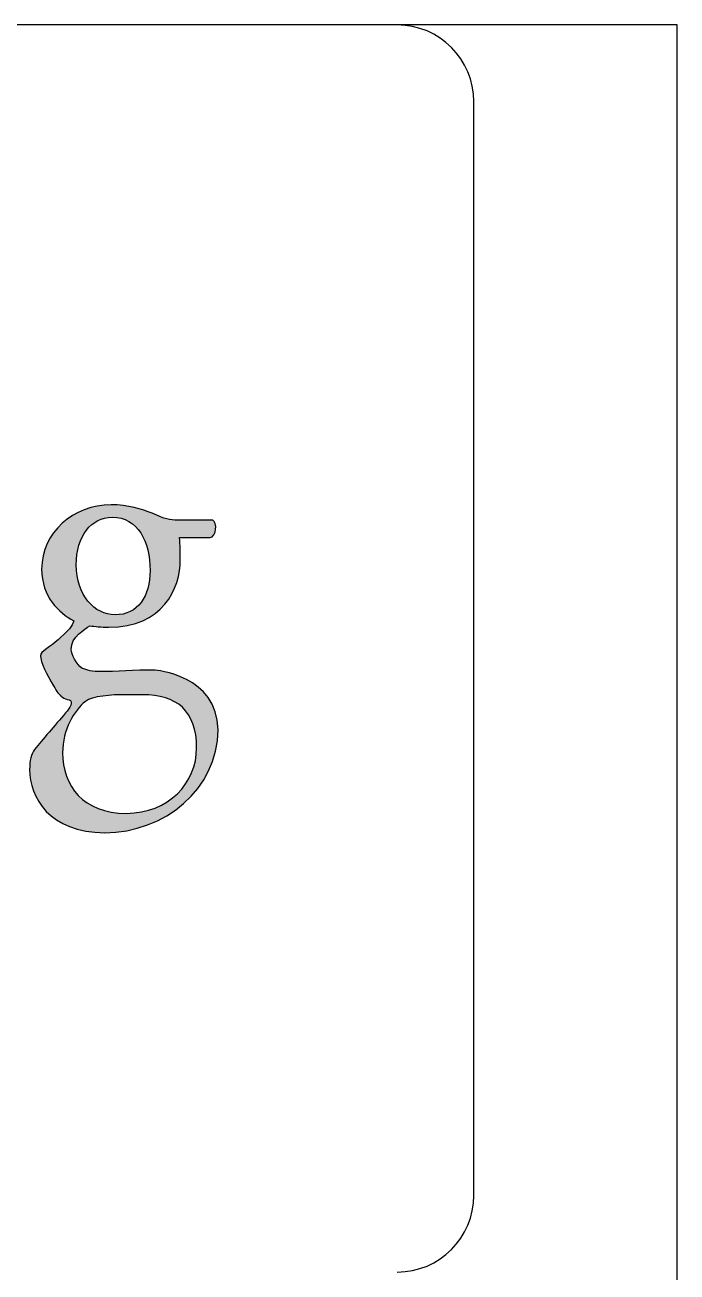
# Paper-space layout 'A4mask' of a CAD drawing. Extents: x 62 to 256, y -11 to 268.
# Drawn here: x 234.8 to 255.66, y 227.85 to 267.75 of the extents above; entities that cross this region are included whole.
import ezdxf
from ezdxf.enums import TextEntityAlignment as Align

# ---------------------------------------------------------------- set-up
doc = ezdxf.new("R2010")
doc.units = 0
doc.layers.get('0').update_dxf_attribs({"linetype": 'CONTINUOUS'})
doc.layers.get('Defpoints').update_dxf_attribs({"linetype": 'CONTINUOUS'})
doc.layers.add('JPP_Mask', color=7, linetype='CONTINUOUS')
doc.styles.add('JPP', font='arial.ttf')

# ---------------------------------------------------------------- blocks, each defined once
blk = doc.blocks.new('A4mask')
at = {"true_color": 0x0081c6}
h = blk.add_hatch(color=142, dxfattribs=at)
edge = h.paths.add_edge_path()
edge.add_spline(control_points=[(170.786, 252.862), (170.146, 252.862), (169.552, 252.81), (169.058, 252.81), (168.816, 252.81), (168.618, 252.852), (168.463, 252.923), (168.306, 253.033), (168.12, 253.368), (168.12, 253.522), (168.12, 253.918), (168.556, 254.177), (168.72, 254.273), (168.884, 254.259), (169.075, 254.232), (169.321, 254.232), (171.054, 254.232), (171.613, 255.46), (171.613, 256.401), (171.613, 256.633), (171.613, 256.865), (171.586, 257.097), (171.586, 257.097), (172.568, 257.097), (172.568, 257.097), (172.773, 257.125), (172.8, 257.589), (172.65, 257.657), (172.65, 257.657), (171.545, 257.657), (171.545, 257.657), (171.245, 257.657), (171.149, 257.684), (170.712, 257.875), (170.398, 258.012), (169.921, 258.148), (169.402, 258.148), (168.188, 258.148), (167.178, 257.261), (167.178, 256.088), (167.178, 255.214), (167.738, 254.682), (168.202, 254.437), (168.202, 254.368), (168.133, 254.259), (168.065, 254.177), (167.833, 253.932), (167.574, 253.699), (167.342, 253.549), (167.192, 253.44), (167.138, 253.386), (167.138, 253.318), (167.138, 253.128), (167.347, 252.691), (167.558, 252.36), (167.662, 252.17), (167.736, 252.062), (167.847, 251.991), (167.847, 251.991), (167.847, 251.991), (167.847, 251.991), (167.847, 251.991), (167.847, 251.991), (167.847, 251.991), (167.904, 251.955), (167.969, 251.927), (168.056, 251.905), (168.217, 251.862), (168.07, 251.644), (167.94, 251.487), (167.606, 251.087), (167.199, 250.634), (166.952, 250.321), (166.85, 250.182), (166.792, 249.955), (166.792, 249.676), (166.792, 248.806), (167.416, 247.657), (169.203, 247.657), (171.091, 247.657), (172.819, 249.05), (172.819, 250.947), (172.819, 252.687), (170.805, 252.862), (170.786, 252.862)], knot_values=[0, 0, 0, 0, 1, 1, 1, 2, 2, 2, 3, 3, 3, 4, 4, 4, 5, 5, 5, 6, 6, 6, 7, 7, 7, 8, 8, 8, 9, 9, 9, 10, 10, 10, 11, 11, 11, 12, 12, 12, 13, 13, 13, 14, 14, 14, 15, 15, 15, 16, 16, 16, 17, 17, 17, 18, 18, 18, 19, 19, 19, 20, 20, 20, 21, 21, 21, 22, 22, 22, 23, 23, 23, 24, 24, 24, 25, 25, 25, 26, 26, 26, 27, 27, 27, 28, 28, 28, 28], degree=3, periodic=0)
edge = h.paths.add_edge_path(flags=16)
edge.add_spline(control_points=[(169.525, 254.627), (170.262, 254.627), (170.644, 255.214), (170.644, 256.047), (170.644, 256.975), (170.262, 257.752), (169.43, 257.752), (168.775, 257.752), (168.284, 257.152), (168.284, 256.224), (168.284, 255.255), (168.87, 254.627), (169.525, 254.627)], knot_values=[0, 0, 0, 0, 1, 1, 1, 2, 2, 2, 3, 3, 3, 4, 4, 4, 4], degree=3, periodic=0)
edge = h.paths.add_edge_path(flags=16)
edge.add_spline(control_points=[(170.403, 252.072), (170.403, 252.072), (169.886, 252.072), (169.886, 252.072), (169.399, 252.072), (168.792, 252.032), (168.578, 251.857), (168.214, 251.563), (167.849, 250.957), (167.849, 250.213), (167.849, 249.156), (168.503, 248.276), (169.886, 248.276), (171.238, 248.276), (172.135, 249.254), (172.135, 250.369), (172.135, 251.563), (171.497, 252.072), (170.403, 252.072)], knot_values=[0, 0, 0, 0, 1, 1, 1, 2, 2, 2, 3, 3, 3, 4, 4, 4, 5, 5, 5, 6, 6, 6, 6], degree=3, periodic=0)
at = {"color": 154, "true_color": 0x004a91}
for p, q in [((178.55, 273.5), (2.45, 273.5)), ((181, 235.95), (181, 271.05))]:
    blk.add_line(p, q, dxfattribs=at)
for centre, start, end in [((178.55, 271.05), 0, 90), ((178.55, 236.05), 270, 0)]:
    blk.add_arc(centre, 2.45, start, end, dxfattribs=at)
at = {"layer": 'Defpoints'}
blk.add_lwpolyline([(187.5, -5.5), (187.5, 273.5), (-6.5, 273.5), (-6.5, -5.5)], close=True, dxfattribs=at)
at = {"layer": 'Defpoints', "color": 142, "true_color": 0x0081c6}
for points, knots in [([(170.712, 257.875), (170.398, 258.012), (169.921, 258.148), (169.402, 258.148), (168.188, 258.148), (167.178, 257.261), (167.178, 256.088), (167.178, 255.214), (167.738, 254.682), (168.202, 254.437)], [11, 11, 11, 11, 12, 12, 12, 13, 13, 13, 14, 14, 14, 14]), ([(169.525, 254.627), (170.262, 254.627), (170.644, 255.214), (170.644, 256.047), (170.644, 256.975), (170.262, 257.752), (169.43, 257.752), (168.775, 257.752), (168.284, 257.152), (168.284, 256.224), (168.284, 255.255), (168.87, 254.627), (169.525, 254.627)], [0, 0, 0, 0, 1, 1, 1, 2, 2, 2, 3, 3, 3, 4, 4, 4, 4]), ([(168.72, 254.273), (168.884, 254.259), (169.075, 254.232), (169.321, 254.232), (171.054, 254.232), (171.613, 255.46), (171.613, 256.401), (171.613, 256.633), (171.613, 256.865), (171.586, 257.097)], [4, 4, 4, 4, 5, 5, 5, 6, 6, 6, 7, 7, 7, 7]), ([(168.463, 252.923), (168.306, 253.033), (168.12, 253.368), (168.12, 253.522), (168.12, 253.918), (168.556, 254.177), (168.72, 254.273)], [2, 2, 2, 2, 3, 3, 3, 4, 4, 4, 4]), ([(167.342, 253.549), (167.192, 253.44), (167.138, 253.386), (167.138, 253.318), (167.138, 253.128), (167.347, 252.691), (167.558, 252.36)], [16, 16, 16, 16, 17, 17, 17, 18, 18, 18, 18]), ([(166.952, 250.321), (166.85, 250.182), (166.792, 249.955), (166.792, 249.676), (166.792, 248.806), (167.416, 247.657), (169.203, 247.657), (171.091, 247.657), (172.819, 249.05), (172.819, 250.947), (172.819, 252.687), (170.805, 252.862), (170.786, 252.862)], [24, 24, 24, 24, 25, 25, 25, 26, 26, 26, 27, 27, 27, 28, 28, 28, 28]), ([(170.786, 252.862), (170.146, 252.862), (169.552, 252.81), (169.058, 252.81), (168.816, 252.81), (168.618, 252.852), (168.463, 252.923)], [0, 0, 0, 0, 1, 1, 1, 2, 2, 2, 2]), ([(168.578, 251.857), (168.214, 251.563), (167.849, 250.957), (167.849, 250.213), (167.849, 249.156), (168.503, 248.276), (169.886, 248.276), (171.238, 248.276), (172.135, 249.254), (172.135, 250.369), (172.135, 251.563), (171.497, 252.072), (170.403, 252.072)], [2, 2, 2, 2, 3, 3, 3, 4, 4, 4, 5, 5, 5, 6, 6, 6, 6])]:
    blk.add_open_spline(points, degree=3, knots=knots, dxfattribs=at)
for points in [[(171.545, 257.657), (171.245, 257.657), (171.149, 257.684), (170.712, 257.875)], [(172.65, 257.657), (172.65, 257.657), (171.545, 257.657), (171.545, 257.657)], [(172.568, 257.097), (172.773, 257.125), (172.8, 257.589), (172.65, 257.657)], [(171.586, 257.097), (171.586, 257.097), (172.568, 257.097), (172.568, 257.097)], [(168.065, 254.177), (167.833, 253.932), (167.574, 253.699), (167.342, 253.549)], [(168.202, 254.437), (168.202, 254.368), (168.133, 254.259), (168.065, 254.177)], [(167.558, 252.36), (167.662, 252.17), (167.736, 252.062), (167.847, 251.991)], [(167.847, 251.991), (167.847, 251.991), (167.847, 251.991), (167.847, 251.991)], [(167.847, 251.991), (167.847, 251.991), (167.847, 251.991), (167.847, 251.991)], [(167.847, 251.991), (167.904, 251.955), (167.969, 251.927), (168.056, 251.905)], [(168.056, 251.905), (168.217, 251.862), (168.07, 251.644), (167.94, 251.487)], [(169.886, 252.072), (169.399, 252.072), (168.792, 252.032), (168.578, 251.857)], [(170.403, 252.072), (170.403, 252.072), (169.886, 252.072), (169.886, 252.072)], [(167.94, 251.487), (167.606, 251.087), (167.199, 250.634), (166.952, 250.321)]]:
    blk.add_open_spline(points, degree=3, dxfattribs=at)
at = {"color": 7, "style": 'JPP'}
for tag, p in [('Client', (16.17, 271.1)), ('Project1', (16.17, 262.42)), ('Project2', (16.17, 256.92)), ('Title1', (16.17, 246.649))]:
    blk.add_attdef(tag, text='', height=2.2, dxfattribs=at).set_placement(p, align=Align.MIDDLE_LEFT)
at = {"color": 2, "style": 'JPP'}
for tag, p in [('Date', (94.85, 266)), ('Drawn', (94.85, 256)), ('Checked', (94.85, 245.5)), ('Scale', (94.85, 236))]:
    blk.add_attdef(tag, text='', height=1.333, dxfattribs=at).set_placement(p, align=Align.MIDDLE_CENTER)
at = {"color": 6, "style": 'JPP'}
for tag, p in [('Ref', (15.953, 238.876)), ('DrgNo.', (51.883, 238.876)), ('Rev', (75.301, 238.876))]:
    blk.add_attdef(tag, text='', height=2.2, dxfattribs=at).set_placement(p, align=Align.MIDDLE_LEFT)

psp = doc.layouts.new('A4mask')

# ---------------------------------------------------------------- block references
at = {"layer": 'JPP_Mask'}
psp.add_blockref('A4mask', (68.158, -5.749), dxfattribs=at)

doc.saveas('drawing.dxf')
